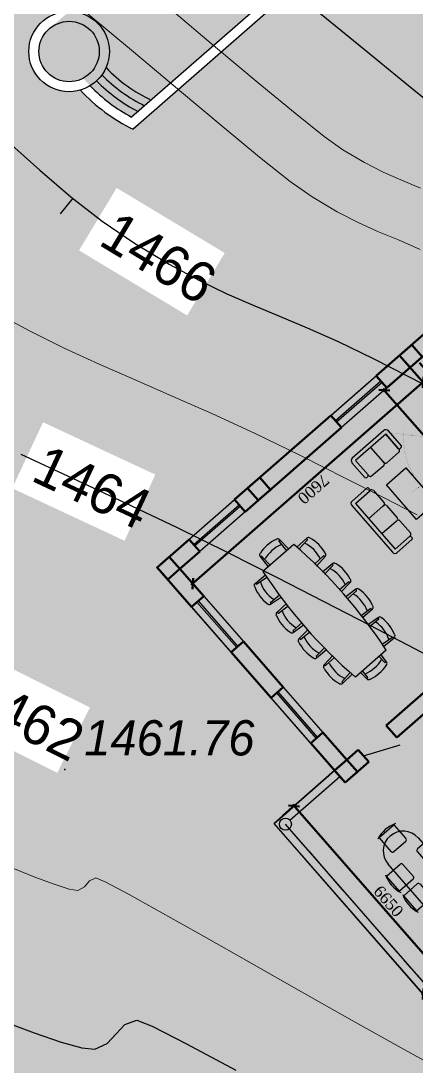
# Model space of a CAD drawing. Header units: millimetres. Extents: x 474337 to 1180020, y 4124662 to 4776603.
# Drawn here: x 832410 to 842226, y 4364278 to 4390236 of the extents above; entities that cross this region are included whole.
import ezdxf

# ---------------------------------------------------------------- set-up
doc = ezdxf.new("R2010")
doc.units = ezdxf.units.MM
doc.header["$PDMODE"] = 32
doc.header["$PDSIZE"] = 0.33
doc.linetypes.add('ACAD_ISO07W100', pattern=[3, 0, -3])
doc.linetypes.add('CENTERX2', pattern=[101.6, 63.5, -12.7, 12.7, -12.7])
doc.layers.add('(004) Точки рельефа', color=7, linetype='Continuous')
doc.layers.add('(031) Горизонтали', color=42, linetype='Continuous')
doc.layers.add('(032) Горизонтали утолщенные', color=32, linetype='Continuous', lineweight=30)
doc.layers.add('(042) Бергштрих11', color=32, linetype='Continuous', lineweight=30)
doc.styles.add('D-431', font='')
doc.styles.add('J~stule', font='dutch.ttf')
doc.styles.add('P-131', font='')
doc.styles.get('D-431').set_extended_font_data('D431', italic=True)
doc.styles.get('P-131').set_extended_font_data('P131')
doc.linetypes.add('FENCELINE1', pattern='A,0.25,-0.1,[133,ltypeshp.shx,S=0.1,R=0,X=-0.1,Y=0],-0.1,1', length=1.45)
doc.dimstyles.new('J~style', dxfattribs={"dimscale": 100, "dimtxt": 2.5, "dimasz": 2, "dimexe": 0.55, "dimexo": 0.725, "dimtad": 1, "dimdec": 0, "dimdsep": 46, "dimtxsty": 'J~stule', "dimblk": 'OBLIQUE', "dimcen": 2, "dimdle": 0.5, "dimadec": 0, "dimazin": 0, "dimtfac": 1, "dimtdec": 0, "dimtmove": 0, "dimatfit": 3, "dimfxl": 1, "dimarcsym": 0})

# ---------------------------------------------------------------- blocks, each defined once
blk = doc.blocks.new('_Oblique')
at = {"color": 0, "linetype": 'ByBlock', "lineweight": -2}
blk.add_line((-0.5, -0.5), (0.5, 0.5), dxfattribs=at)
blk = doc.blocks.new('*D34')
at = {"color": 0, "lineweight": -2, "transparency": 16777216}
for p, q in [((5476179, 854958), (5476437, 855129)), ((5477538, 853366), (5476367, 855140)), ((5477297, 853264), (5477555, 853435))]:
    blk.add_line(p, q, dxfattribs=at)
at = {"layer": 'Defpoints', "color": 0, "lineweight": 50, "transparency": 16777216}
for p in [(5476393, 855100), (5476120, 854920), (5477239, 853226)]:
    blk.add_point(p, dxfattribs=at)
at = {"color": 0, "lineweight": -2, "transparency": 16777216, "xscale": 192, "yscale": 192, "zscale": 192}
for p, rotation in [((5476393, 855100), 123.4325756607611), ((5477511, 853406), 303.4325756607611)]:
    blk.add_blockref('_Oblique', p, dxfattribs=dict(at, rotation=rotation))
at = {"color": 0, "transparency": 16777216, "insert": (5477125, 854367), "char_height": 288, "attachment_point": 5, "rotation": 303.4326, "style": 'J~stule'}
blk.add_mtext('2030', dxfattribs=at)
blk = doc.blocks.new('*D48')
at = {"color": 0, "lineweight": -2, "transparency": 16777216}
for p, q in [((5659210, 899041), (5659672, 898341)), ((5659683, 898411), (5654346, 894887)), ((5654222, 895162), (5654415, 894870))]:
    blk.add_line(p, q, dxfattribs=at)
at = {"layer": 'Defpoints', "color": 0, "lineweight": 30, "transparency": 16777216}
for p in [(5659172, 899100), (5654184, 895220), (5654386, 894914)]:
    blk.add_point(p, dxfattribs=at)
at = {"color": 0, "lineweight": -2, "transparency": 16777216, "xscale": 192, "yscale": 192, "zscale": 192}
for p, rotation in [((5659643, 898385), 33.43257567899383), ((5654386, 894914), 213.4325756789939)]:
    blk.add_blockref('_Oblique', p, dxfattribs=dict(at, rotation=rotation))
at = {"color": 0, "transparency": 16777216, "insert": (5656971, 896869), "char_height": 288, "attachment_point": 5, "rotation": 33.4326, "style": 'J~stule'}
blk.add_mtext('6300', dxfattribs=at)
blk = doc.blocks.new('FJGHJ')
at = {"linetype": 'ByBlock'}
for p, q in [((-326323, -483056), (-326299, -483061)), ((-325939, -483028), (-325962, -483035)), ((-325422, -483012), (-325399, -483018)), ((-325357, -483068), (-325334, -483385)), ((-325143, -483068), (-325166, -483385)), ((-325078, -483012), (-325101, -483018)), ((-324560, -483028), (-324538, -483035)), ((-324177, -483056), (-324201, -483061)), ((-326898, -483154), (-326889, -483489)), ((-326860, -483168), (-326897, -483171)), ((-326839, -483092), (-326861, -483100)), ((-326859, -483169), (-326823, -483482)), ((-326292, -483130), (-326285, -483434)), ((-326291, -483128), (-326254, -483126)), ((-326256, -483109), (-326219, -483429)), ((-326000, -483088), (-326005, -483415)), ((-325964, -483103), (-326001, -483104)), ((-325962, -483104), (-325939, -483411)), ((-325395, -483087), (-325399, -483387)), ((-325393, -483086), (-325356, -483085)), ((-325107, -483086), (-325144, -483085)), ((-325105, -483087), (-325101, -483387)), ((-324538, -483104), (-324561, -483411)), ((-324536, -483103), (-324499, -483104)), ((-324499, -483088), (-324495, -483415)), ((-324244, -483109), (-324281, -483429)), ((-324209, -483128), (-324246, -483126)), ((-324208, -483130), (-324215, -483434)), ((-323641, -483169), (-323677, -483482)), ((-323661, -483092), (-323639, -483100)), ((-323640, -483168), (-323603, -483171)), ((-323602, -483154), (-323611, -483489)), ((-326994, -483500), (-326994, -484519)), ((-323506, -483500), (-323506, -484519)), ((-327378, -483751), (-327371, -483728)), ((-327320, -483688), (-326994, -483673)), ((-327303, -483724), (-327303, -483687)), ((-327302, -483726), (-326994, -483739)), ((-323280, -483688), (-323506, -483673)), ((-323298, -483726), (-323506, -483739)), ((-323297, -483724), (-323297, -483687)), ((-323222, -483751), (-323229, -483728)), ((-327378, -484268), (-327371, -484291)), ((-327320, -484331), (-326994, -484346)), ((-327303, -484295), (-327303, -484328)), ((-327302, -484293), (-326994, -484280)), ((-323298, -484293), (-323506, -484280)), ((-323280, -484331), (-323506, -484346)), ((-323297, -484295), (-323297, -484328)), ((-323222, -484268), (-323229, -484291)), ((-326898, -484865), (-326889, -484530)), ((-326859, -484850), (-326823, -484537)), ((-326292, -484889), (-326285, -484585)), ((-326256, -484910), (-326219, -484590)), ((-326000, -484931), (-326005, -484604)), ((-325962, -484914), (-325939, -484608)), ((-325395, -484932), (-325399, -484632)), ((-325357, -484951), (-325334, -484634)), ((-325143, -484951), (-325166, -484634)), ((-325105, -484932), (-325101, -484632)), ((-324538, -484914), (-324561, -484608)), ((-324499, -484931), (-324495, -484604)), ((-324244, -484910), (-324281, -484590)), ((-324208, -484889), (-324215, -484585)), ((-323641, -484850), (-323677, -484537)), ((-323602, -484865), (-323611, -484530)), ((-326860, -484851), (-326897, -484848)), ((-326291, -484891), (-326254, -484893)), ((-324209, -484891), (-324246, -484893)), ((-323640, -484851), (-323601, -484848)), ((-326839, -484927), (-326861, -484919)), ((-326323, -484963), (-326299, -484958)), ((-325964, -484916), (-326002, -484915)), ((-325939, -484991), (-325962, -484984)), ((-325422, -485007), (-325399, -485001)), ((-325393, -484933), (-325356, -484934)), ((-325107, -484933), (-325144, -484934)), ((-325078, -485007), (-325101, -485001)), ((-324560, -484991), (-324538, -484984)), ((-324536, -484916), (-324499, -484915)), ((-324177, -484963), (-324201, -484958)), ((-323661, -484927), (-323639, -484919))]:
    blk.add_line(p, q, dxfattribs=at)
for centre, radius, start, end in [((-326516, -484003), 967, 78.4646, 109.5151), ((-326311, -483115), 55.9, 6.5302, 77.5699), ((-325945, -483088), 55.9, 108.1498, 179.1895), ((-325653, -483951), 967, 76.2046, 107.2551), ((-325413, -483072), 55.9, 4.2702, 75.3099), ((-325087, -483072), 55.9, 104.6901, 175.7298), ((-324847, -483951), 967, 72.7449, 103.7954), ((-324555, -483088), 55.9, 0.8105, 71.8502), ((-324189, -483115), 55.9, 102.4301, 173.4698), ((-323984, -484003), 967, 70.4849, 101.5354), ((-326842, -483152), 55.9, 110.4098, 181.4495), ((-326860, -483169), 1.4, 6.5302, 93.9898), ((-326513, -484053), 841, 75.5711, 112.4086), ((-326291, -483130), 1.4, 93.9898, 181.4495), ((-325963, -483105), 1.4, 4.2702, 91.7299), ((-325651, -484001), 841, 73.3111, 110.1486), ((-325393, -483087), 1.4, 91.7299, 179.1895), ((-325107, -483087), 1.4, 0.8105, 88.2701), ((-324849, -484001), 841, 69.8514, 106.6889), ((-324536, -483105), 1.4, 88.2701, 175.7298), ((-324209, -483130), 1.4, 358.5505, 86.0102), ((-323987, -484053), 841, 67.5914, 104.4289), ((-323640, -483169), 1.4, 86.0102, 173.4698), ((-323658, -483152), 55.9, 358.5505, 69.5902), ((-325250, -495910), 12532, 82.0013, 97.9987), ((-325250, -495910), 12532, 82.0013, 97.9987), ((-326446, -484009), 967, 164.4748, 195.5252), ((-327317, -483744), 55.9, 92.5404, 163.5801), ((-327302, -483724), 1.4, 180, 267.4596), ((-326396, -484009), 841, 161.5812, 198.4188), ((-324204, -484009), 841, 341.5812, 18.4188), ((-323298, -483724), 1.4, 272.5404, 0), ((-323283, -483744), 55.9, 16.4199, 87.4596), ((-324154, -484009), 967, 344.4748, 15.5252), ((-327317, -484275), 55.9, 196.4199, 267.4596), ((-327302, -484295), 1.4, 92.5404, 180), ((-323298, -484295), 1.4, 0, 87.4596), ((-323283, -484275), 55.9, 272.5404, 343.5801), ((-325250, -472109), 12532, 262.0013, 277.9987), ((-326842, -484866), 55.9, 178.5505, 249.5902), ((-326860, -484849), 1.4, 266.0102, 353.4698), ((-326513, -483966), 841, 247.5914, 284.4289), ((-326291, -484889), 1.4, 178.5505, 266.0102), ((-325651, -484018), 841, 249.8514, 286.6889), ((-324849, -484018), 841, 253.3111, 290.1486), ((-324209, -484889), 1.4, 273.9898, 1.4495), ((-323987, -483966), 841, 255.5711, 292.4086), ((-323640, -484849), 1.4, 186.5302, 273.9898), ((-323658, -484866), 55.9, 290.4098, 1.4495), ((-326516, -484016), 967, 250.4849, 281.5354), ((-326311, -484903), 55.9, 282.4301, 353.4698), ((-325945, -484931), 55.9, 180.8105, 251.8502), ((-325963, -484914), 1.4, 268.2701, 355.7298), ((-325662, -484068), 967, 252.7449, 283.7954), ((-325413, -484947), 55.9, 284.6901, 355.7298), ((-325393, -484932), 1.4, 180.8105, 268.2701), ((-325087, -484947), 55.9, 184.2702, 255.3099), ((-325107, -484932), 1.4, 271.7299, 359.1895), ((-324847, -484068), 967, 256.2046, 287.2551), ((-324536, -484914), 1.4, 184.2702, 271.7299), ((-324555, -484931), 55.9, 288.1498, 359.1895), ((-324189, -484903), 55.9, 186.5302, 257.5699), ((-323984, -484016), 967, 258.4646, 289.5151)]:
    blk.add_arc(centre, radius, start, end, dxfattribs=at)
blk = doc.blocks.new('Divan_TOP_8')
for p, q in [((770, 0), (-770, 0)), ((-850, -80), (-850, -570)), ((750, -100), (-750, -100)), ((-750, -570), (-750, -100)), ((-250, -570), (-250, -100)), ((250, -570), (250, -100)), ((750, -100), (750, -570)), ((850, -570), (850, -80)), ((-780, -600), (-820, -600)), ((-750, -600), (-750, -570)), ((-700, -650), (-300, -650)), ((-250, -570), (-250, -600)), ((-250, -600), (-250, -570)), ((-250, -570), (-250, -600)), ((200, -650), (-200, -650)), ((250, -570), (250, -600)), ((250, -600), (250, -570)), ((250, -570), (250, -600)), ((250, -570), (250, -600)), ((250, -600), (250, -570)), ((250, -570), (250, -600)), ((700, -650), (300, -650)), ((750, -570), (750, -600)), ((780, -600), (820, -600))]:
    blk.add_line(p, q)
for centre, radius, start, end in [((-770, -80), 80, 90, 180), ((770, -80), 80, 0, 90), ((-820, -570), 30, 180, 270), ((-780, -570), 30, 270, 0), ((-700, -600), 50, 180, 270), ((-300, -600), 50, 270, 0), ((-200, -600), 50, 180, 270), ((200, -600), 50, 270, 0), ((300, -600), 50, 180, 270), ((700, -600), 50, 270, 0), ((780, -570), 30, 180, 270), ((820, -570), 30, 270, 0)]:
    blk.add_arc(centre, radius, start, end)
blk = doc.blocks.new('fjfj')
at = {"color": 0, "linetype": 'ACAD_ISO07W100', "lineweight": 13, "ltscale": 10}
for p, q in [((-79, -2), (-1486, 1534)), ((-179, -2), (-1985, -12)), ((-79, -2), (-1486, -1537))]:
    blk.add_line(p, q, dxfattribs=at)
at = {"color": 0, "linetype": 'ByBlock', "lineweight": 13}
for points in [[(-219, 1086), (-48, 796), (-221, 716), (-372, 1006)], [(0, 1101), (0, -1101), (-331, -1101), (-331, 1101)], [(-79, 500), (-79, -503), (-247, -503), (-247, 500)], [(-210, 500), (-210, -503), (-247, -503), (-247, 500)], [(-219, -1086), (-48, -796), (-221, -716), (-372, -1006)]]:
    blk.add_lwpolyline(points, close=True, dxfattribs=at)
at = {"color": 0, "linetype": 'ACAD_ISO07W100', "lineweight": 13, "ltscale": 10}
blk.add_arc((52, -2), 1776, 132.0748, 227.9252, dxfattribs=at)
blk = doc.blocks.new('101')
for p, q in [((520, 0), (-520, 0)), ((-600, -80), (-600, -570)), ((500, -100), (-500, -100)), ((-500, -570), (-500, -100)), ((0, -570), (0, -100)), ((500, -100), (500, -570)), ((500, -570), (500, -100)), ((600, -570), (600, -80)), ((-530, -600), (-570, -600)), ((-500, -600), (-500, -570)), ((-450, -650), (-50, -650)), ((0, -570), (0, -600)), ((0, -600), (0, -570)), ((0, -570), (0, -600)), ((450, -650), (50, -650)), ((500, -570), (500, -600)), ((500, -570), (500, -600)), ((500, -600), (500, -570)), ((500, -570), (500, -600)), ((500, -570), (500, -600)), ((500, -600), (500, -570)), ((500, -570), (500, -600)), ((530, -600), (570, -600))]:
    blk.add_line(p, q)
for centre, radius, start, end in [((-520, -80), 80, 90, 180), ((520, -80), 80, 0, 90), ((-570, -570), 30, 180, 270), ((-530, -570), 30, 270, 0), ((-450, -600), 50, 180, 270), ((-50, -600), 50, 270, 0), ((50, -600), 50, 180, 270), ((450, -600), 50, 270, 0), ((530, -570), 30, 180, 270), ((570, -570), 30, 270, 0)]:
    blk.add_arc(centre, radius, start, end)
blk = doc.blocks.new('*D43')
at = {"color": 0, "lineweight": -2, "transparency": 16777216}
for p, q in [((5669908, 894994), (5664278, 891277)), ((5670073, 894657), (5669839, 895011)), ((5664524, 890993), (5664289, 891348))]:
    blk.add_line(p, q, dxfattribs=at)
at = {"layer": 'Defpoints', "color": 0, "lineweight": 30, "transparency": 16777216}
for p in [(5670112, 894599), (5664318, 891304), (5664562, 890935)]:
    blk.add_point(p, dxfattribs=at)
at = {"color": 0, "lineweight": -2, "transparency": 16777216, "xscale": 192, "yscale": 192, "zscale": 192}
for p, rotation in [((5669868, 894967), 33.43257567899383), ((5664318, 891304), 213.4325756789939)]:
    blk.add_blockref('_Oblique', p, dxfattribs=dict(at, rotation=rotation))
at = {"color": 0, "transparency": 16777216, "insert": (5666978, 893311), "char_height": 288, "attachment_point": 5, "rotation": 33.4326, "style": 'J~stule'}
blk.add_mtext('6650', dxfattribs=at)
blk = doc.blocks.new('*D36')
at = {"color": 0, "lineweight": -2, "transparency": 16777216}
for p, q in [((5490222, 855986), (5489820, 855720)), ((5489838, 855789), (5492866, 851203)), ((5493197, 851479), (5492795, 851214))]:
    blk.add_line(p, q, dxfattribs=at)
at = {"layer": 'Defpoints', "color": 0, "lineweight": 50, "transparency": 16777216}
for p in [(5490280, 856024), (5493255, 851518), (5492839, 851243)]:
    blk.add_point(p, dxfattribs=at)
at = {"color": 0, "lineweight": -2, "transparency": 16777216, "xscale": 192, "yscale": 192, "zscale": 192}
for p, rotation in [((5489864, 855749), 123.4325756607611), ((5492839, 851243), 303.4325756607611)]:
    blk.add_blockref('_Oblique', p, dxfattribs=dict(at, rotation=rotation))
at = {"color": 0, "transparency": 16777216, "insert": (5491527, 853612), "char_height": 288, "attachment_point": 5, "rotation": 303.4326, "style": 'J~stule'}
blk.add_mtext('5400', dxfattribs=at)
blk = doc.blocks.new('*D38')
at = {"color": 0, "lineweight": -2, "transparency": 16777216}
for p, q in [((5477895, 853359), (5477739, 853256)), ((5477756, 853326), (5481997, 846903)), ((5482079, 847015), (5481926, 846914))]:
    blk.add_line(p, q, dxfattribs=at)
at = {"layer": 'Defpoints', "color": 0, "lineweight": 50, "transparency": 16777216}
for p in [(5477953, 853398), (5482137, 847053), (5481970, 846943)]:
    blk.add_point(p, dxfattribs=at)
at = {"color": 0, "lineweight": -2, "transparency": 16777216, "xscale": 192, "yscale": 192, "zscale": 192}
for p, rotation in [((5477783, 853285), 123.4325756607611), ((5481970, 846943), 303.4325756607611)]:
    blk.add_blockref('_Oblique', p, dxfattribs=dict(at, rotation=rotation))
at = {"color": 0, "transparency": 16777216, "insert": (5480049, 850228), "char_height": 288, "attachment_point": 5, "rotation": 303.4326, "style": 'J~stule'}
blk.add_mtext('7600', dxfattribs=at)
blk = doc.blocks.new('Stol_6stula_1')
for p, q in [((-634, 312), (-634, 808)), ((-634, 808), (-83, 808)), ((-83, 808), (-83, 312)), ((90, 312), (90, 808)), ((90, 808), (642, 808)), ((642, 808), (642, 312)), ((-834, 558), (857, 558)), ((-1547, 271), (-1051, 271)), ((-1547, -280), (-1547, 271)), ((-995, 216), (-995, -225)), ((-138, 257), (-579, 257)), ((586, 257), (145, 257)), ((1018, 216), (1018, -225)), ((1569, 271), (1073, 271)), ((1569, -280), (1569, 271)), ((-1051, -280), (-1547, -280)), ((-138, -275), (-579, -275)), ((586, -275), (145, -275)), ((1073, -280), (1569, -280)), ((857, -544), (-834, -544)), ((-634, -330), (-634, -826)), ((-83, -826), (-83, -330)), ((90, -330), (90, -826)), ((642, -826), (642, -330)), ((-634, -826), (-83, -826)), ((90, -826), (642, -826))]:
    blk.add_line(p, q)
at = {"ltscale": 4000}
for centre, radius, start, end in [((-362, -43), 911, 69.0974, 110.9026), ((362, -43), 911, 69.0974, 110.9026), ((-696, -8), 911, 159.0974, 200.9026), ((-834, 7), 551, 90, 270), ((857, 7), 551, 270, 90), ((719, -8), 911, 339.0974, 20.9026), ((-362, 25), 911, 249.0974, 290.9026), ((362, 25), 911, 249.0974, 290.9026)]:
    blk.add_arc(centre, radius, start, end, dxfattribs=at)
for centre, start, end in [((-579, 312), 180, 270), ((-138, 312), 270, 0), ((145, 312), 180, 270), ((586, 312), 270, 0), ((-1051, 216), 360, 90), ((1073, 216), 90, 180), ((-1051, -225), 270, 360), ((-579, -330), 90, 180), ((-138, -330), 0, 90), ((145, -330), 90, 180), ((586, -330), 0, 90), ((1073, -225), 180, 270)]:
    blk.add_arc(centre, 55.1, start, end)
blk = doc.blocks.new('io87po8otjtrio')
h = blk.add_hatch(color=256)
h.dxf.hatch_style = 1
h.paths.add_polyline_path([(5653580.2, 895408.2), (5653914, 895628.5), (5653693.6, 895962.4), (5653359.8, 895742)])
h = blk.add_hatch(color=256)
h.dxf.hatch_style = 1
h.paths.add_polyline_path([(5663913, 892643.7), (5663692.7, 892977.5), (5663358.8, 892757.1), (5663579.2, 892423.3)])
h = blk.add_hatch(color=256)
h.dxf.hatch_style = 1
h.paths.add_polyline_path([(5656342.3, 891224.3), (5656676.1, 891444.7), (5656455.8, 891778.5), (5656122, 891558.2)])
h = blk.add_hatch(color=256)
h.dxf.hatch_style = 1
h.paths.add_polyline_path([(5657987.8, 888731.9), (5658321.7, 888952.3), (5658101.3, 889286.1), (5657767.5, 889065.7)])
at = {"color": 7}
for p, q in [((5665325.7, 909924.8), (5669144.7, 904140.1)), ((5665254.8, 909578.4), (5668842.2, 904144.5)), ((5670230.8, 894418.1), (5664681.1, 890754.2)), ((5663579.2, 892423.3), (5664681.1, 890754.2))]:
    blk.add_line(p, q, dxfattribs=at)
at = {"color": 7, "lineweight": 50}
for p, q in [((5658951.2, 899433.4), (5662642.6, 893842)), ((5653580.2, 895408.2), (5657960.2, 898299.8)), ((5653473.3, 896296.2), (5654338.2, 894986)), ((5653139.4, 896075.8), (5654004.4, 894765.7)), ((5662976.4, 894062.4), (5662260.2, 895147.3)), ((5654004.4, 894765.7), (5654338.2, 894986)), ((5662976.4, 894062.4), (5662642.6, 893842)), ((5654830.8, 893513.9), (5655164.6, 893734.2)), ((5654830.8, 893513.9), (5656579.6, 890865)), ((5655164.6, 893734.2), (5656913.4, 891085.4)), ((5663483.3, 893294.6), (5663149.5, 893074.2)), ((5663483.3, 893294.6), (5663913, 892643.7)), ((5663149.5, 893074.2), (5663358.8, 892757.1)), ((5662607.8, 892261.3), (5663358.8, 892757.1)), ((5662828.2, 891927.4), (5663913, 892643.7)), ((5662828.2, 891927.4), (5662607.8, 892261.3)), ((5660104.2, 890608.4), (5661356, 891434.8)), ((5661576.4, 891101), (5661356, 891434.8)), ((5656579.6, 890865), (5656913.4, 891085.4)), ((5660324.5, 890274.6), (5661576.4, 891101)), ((5660324.5, 890274.6), (5660104.2, 890608.4)), ((5657406, 889613.2), (5657739.8, 889833.6)), ((5657406, 889613.2), (5657987.8, 888731.9)), ((5657739.8, 889833.6), (5658101.3, 889286.1)), ((5658101.3, 889286.1), (5658852.4, 889781.9)), ((5659072.7, 889448.1), (5658852.4, 889781.9)), ((5657987.8, 888731.9), (5659072.7, 889448.1))]:
    blk.add_line(p, q, dxfattribs=at)
for p, q in [((5654153.5, 894864.1), (5654979.9, 893612.3)), ((5654186.8, 894886.1), (5655013.3, 893634.3)), ((5654338.2, 894986), (5655164.6, 893734.2)), ((5654830.8, 893513.9), (5654004.4, 894765.7)), ((5663316.4, 893184.4), (5663168.7, 894120.8)), ((5661356, 891434.8), (5662607.8, 892261.3)), ((5661455.9, 891283.5), (5662707.7, 892109.9)), ((5661477.9, 891250.1), (5662729.7, 892076.5)), ((5662828.2, 891927.4), (5661576.4, 891101)), ((5656728.6, 890963.5), (5657555.1, 889711.7)), ((5656762, 890985.5), (5657588.4, 889733.7)), ((5656913.4, 891085.4), (5657739.8, 889833.6)), ((5657406, 889613.2), (5656579.6, 890865)), ((5658852.4, 889781.9), (5660104.2, 890608.4)), ((5658952.3, 889630.6), (5660204.1, 890457)), ((5658974.3, 889597.2), (5660226.1, 890423.6)), ((5660324.5, 890274.6), (5659072.7, 889448.1))]:
    blk.add_line(p, q)
at = {"color": 252, "linetype": 'CENTERX2', "ltscale": 20}
blk.add_line((5669953.7, 894474.8), (5664737.9, 891031.3), dxfattribs=at)
at = {"color": 7, "linetype": 'FENCELINE1', "ltscale": 18}
for p, q in [((5669828.5, 894392.2), (5664863, 891114)), ((5664655.2, 891156.5), (5663746.1, 892533.5))]:
    blk.add_line(p, q, dxfattribs=at)
at = {"color": 7, "lineweight": 50}
for points in [[(5653914, 895628.5), (5653580.2, 895408.2), (5653359.8, 895742), (5653693.6, 895962.4)], [(5663913, 892643.7), (5663579.2, 892423.3), (5663358.8, 892757.1), (5663692.7, 892977.5)], [(5656676.1, 891444.7), (5656342.3, 891224.3), (5656122, 891558.2), (5656455.8, 891778.5)], [(5658321.7, 888952.3), (5657987.8, 888731.9), (5657767.5, 889065.7), (5658101.3, 889286.1)]]:
    blk.add_lwpolyline(points, close=True, dxfattribs=at)
blk.add_lwpolyline([(5657673.1, 895279.9), (5656725.3, 894654.2), (5656373.6, 895187), (5657321.4, 895812.7)], close=True)
at = {"color": 7}
for centre, radius in [((5667017.2, 902825), 1000), ((5667017.2, 902825), 750), ((5664737.9, 891031.3), 150)]:
    blk.add_circle(centre, radius, dxfattribs=at)
for radius, start, end in [(3707.9, 305.77559, 327.27115), (3907.9, 306.67624, 325.99188), (4107.9, 306.89401, 324.82829), (4307.9, 306.55372, 323.7897), (4557.9, 305.39114, 325.99188)]:
    blk.add_arc((5665366.4, 906689.4), radius, start, end, dxfattribs=at)
at = {"xscale": -1, "rotation": 303.4325756678505}
blk.add_blockref('fjfj', (5655906.7, 896944.1), dxfattribs=at)
at = {"xscale": 0.8999999999650754, "yscale": 0.8999999999650754, "zscale": 0.8999999999650754, "rotation": 213.4325756678505}
blk.add_blockref('Stol_6stula_1', (5666432.4, 894271.4), dxfattribs=at)
for name, p, rotation in [('101', (5655665.4, 894334.7), 123.4325756678505), ('Divan_TOP_8', (5657761.1, 894153.8), 213.4325756678505), ('FJGHJ', (5664380.6, 1475830.5), 33.43257566785051)]:
    blk.add_blockref(name, p, dxfattribs=dict(rotation=rotation))
dim = blk.add_linear_dim(base=(5654385.8, 894913.9), p1=(5659171.6, 899099.6), p2=(5654183.6, 895220.1), angle=213.43258, dimstyle='J~style', override={"dimscale": 96, "dimtxt": 3})
dim.commit()
dim.dimension.update_dxf_attribs({"geometry": '*D48', "text_midpoint": (5657085.1, 896695.9), "dimtype": 160})
at = {"color": 7}
for base, p1, p2, picture, middle in [((5669376.6, 893854.1), (5666817.5, 898635.3), (5669792.7, 894128.8), '*D36', (5668064.3, 896223.1)), ((5658507.5, 889554.3), (5654490.3, 896009), (5658674.4, 889664.4), '*D38', (5656586.6, 892839.5))]:
    dim = blk.add_linear_dim(base=base, p1=p1, p2=p2, angle=303.43258, dimstyle='J~style', override={"dimscale": 96, "dimtxt": 3}, dxfattribs=at)
    dim.commit()
    dim.dimension.update_dxf_attribs({"geometry": picture, "text_midpoint": middle, "insert": (176537.4, 42611.3)})
dim = blk.add_linear_dim(base=(5652930.4, 897711.2), p1=(5653776.3, 895837.2), p2=(5652657.8, 897531.3), angle=303.43258, dimstyle='J~style', override={"dimscale": 96, "dimtxt": 3})
dim.commit()
dim.dimension.update_dxf_attribs({"geometry": '*D34', "text_midpoint": (5653662.2, 896978.1), "insert": (176537.4, 42611.3)})
dim = blk.add_linear_dim(base=(5664318.5, 891303.6), p1=(5670111.6, 894598.6), p2=(5664561.9, 890934.8), angle=213.43258, dimstyle='J~style', override={"dimscale": 96, "dimtxt": 3}, dxfattribs=at)
dim.commit()
dim.dimension.update_dxf_attribs({"geometry": '*D43', "text_midpoint": (5666977.6, 893310.7)})

msp = doc.modelspace()

# ---------------------------------------------------------------- hatches: boundary and pattern name
at = {"lineweight": 30}
h = msp.add_hatch(color=74, dxfattribs=at)
h.dxf.hatch_style = 1
h.paths.add_polyline_path([(848140, 4387459), (849731, 4387917), (852163, 4385136), (851497, 4383620), (855637, 4387239), (840904, 4404091), (835634, 4399484), (836948, 4397980), (836282, 4396464), (828753, 4389882), (830103, 4388339), (828597, 4387022), (828268, 4387399), (825708, 4385161), (821331, 4390167), (822837, 4391484), (818427, 4396528), (830774, 4407322), (832365, 4407780), (834797, 4404999), (834130, 4403483), (838271, 4407103), (831497, 4414850, 0.259332), (828712, 4415713), (814009, 4411563, -0.170668), (808685, 4398894), (812315, 4386035), (821754, 4352599), (879217, 4352809, 0.616153), (881499, 4357658), (858270, 4384228), (853000, 4379621), (854314, 4378117), (853648, 4376601), (846120, 4370019), (847469, 4368476), (845963, 4367159), (845634, 4367536), (843074, 4365298), (838697, 4370304), (840203, 4371621), (835793, 4376665)])
h.paths.add_polyline_path([(828901, 4381510), (826629, 4384106), (829942, 4387003), (832213, 4384406)], flags=16)
h.paths.add_polyline_path([(835196, 4387545, -0.090131), (833887, 4388516, -0.834301), (833006, 4390275), (838111, 4394742), (840414, 4392107)], flags=16)
h.paths.add_polyline_path([(847308, 4367140), (849579, 4364543), (846267, 4361646), (843995, 4364243)], flags=16)
h.paths.add_polyline_path([(850372, 4370412), (855477, 4374879), (857780, 4372244), (852562, 4367682, -0.090131), (851253, 4368653, -0.834301)], flags=16)
h = msp.add_hatch(color=4, dxfattribs=at)
h.dxf.hatch_style = 1
h.paths.add_polyline_path([(840061, 4392131), (838087, 4394389), (833163, 4390081, 0.928686), (833956, 4388813, 0.090329), (835159, 4387845)])
h = msp.add_hatch(color=21, dxfattribs=at)
h.dxf.hatch_style = 1
h.paths.add_polyline_path([(835793, 4376665), (840203, 4371621), (838697, 4370304), (843074, 4365298), (845634, 4367536), (845963, 4367159), (847469, 4368476), (846120, 4370019), (853648, 4376601), (854314, 4378117), (850367, 4382632), (851497, 4383620), (852163, 4385136), (849731, 4387917), (848140, 4387459)])

# ---------------------------------------------------------------- linework, layer by layer
at = {"layer": '(004) Точки рельефа', "linetype": 'ByBlock', "lineweight": -2}
msp.add_point((833501, 4371645, 1460252), dxfattribs=at)
at = {"layer": '(031) Горизонтали', "color": 42, "linetype": 'Continuous', "lineweight": 0, "elevation": 1459490}
msp.add_lwpolyline([(832209, 4369197), (832755, 4368974), (833234, 4368793), (833605, 4368675), (833823, 4368642), (833989, 4368733), (834112, 4368875), (834272, 4368954), (834523, 4368846), (835095, 4368542), (835928, 4368079), (836960, 4367496), (838130, 4366831), (839378, 4366123), (840641, 4365410), (841858, 4364730), (842968, 4364121)], dxfattribs=at)
at = {"layer": '(032) Горизонтали утолщенные', "color": 32, "linetype": 'Continuous', "lineweight": 30}
for points, elevation in [([(839420, 4390772), (840805, 4389643), (842041, 4388635), (843047, 4387815)], 1466490), ([(831945, 4365400), (832739, 4365100), (833411, 4364871), (833926, 4364731), (834247, 4364699), (834551, 4364835), (834773, 4365075), (834992, 4365307), (835286, 4365421), (835670, 4365268), (836523, 4364834), (837748, 4364175)], 1458490)]:
    msp.add_lwpolyline(points, dxfattribs=dict(at, elevation=elevation))
at = {"layer": '(042) Бергштрих11', "color": 32, "linetype": 'Continuous', "lineweight": 30}
msp.add_line((833696, 4385837, 1464490), (833388, 4385443, 1464490), dxfattribs=at)

# ---------------------------------------------------------------- texts
at = {"layer": '(004) Точки рельефа', "linetype": 'ByBlock', "insert": (833982, 4372424, 1460252), "char_height": 875, "attachment_point": 4, "rotation": 0, "style": 'D-431'}
msp.add_mtext('1461.76', dxfattribs=at)

# ---------------------------------------------------------------- next in the draw order: wipeouts: each hides what was drawn before it
for points, z in [([(833854, 4384536), (836539, 4382921), (837473, 4384472), (834788, 4386088)], 1464490), ([(832194, 4378628), (834983, 4377326), (835749, 4378967), (832960, 4380269)], 1462490), ([(830537, 4372949), (833315, 4371563), (834123, 4373184), (831345, 4374569)], 1460490)]:
    msp.add_wipeout(points).translate(0, 0, z).dxf.layer = '(032) Горизонтали утолщенные'

# ---------------------------------------------------------------- next in the draw order: linework, layer by layer
at = {"layer": '(031) Горизонтали', "color": 42, "linetype": 'Continuous', "lineweight": 0}
for points, elevation in [([(834034, 4390446), (835205, 4389468), (836345, 4388510), (837405, 4387621), (838340, 4386851), (839100, 4386249), (839641, 4385864), (840269, 4385492), (840804, 4385218), (841295, 4385000), (841787, 4384795), (842330, 4384561)], 1465490), ([(836105, 4390541), (837245, 4389582), (838300, 4388698), (839219, 4387941), (839942, 4387369), (840405, 4387038), (840945, 4386719), (841408, 4386482), (841848, 4386286), (842333, 4386084)], 1465990), ([(831740, 4383013), (832622, 4382535), (833488, 4382108), (834356, 4381710), (835245, 4381321), (836171, 4380920), (837154, 4380487), (838209, 4380000), (839355, 4379441), (840461, 4378882), (841414, 4378398), (842256, 4377966)], 1463490)]:
    msp.add_lwpolyline(points, dxfattribs=dict(at, elevation=elevation))
at = {"layer": '(032) Горизонтали утолщенные', "color": 32, "linetype": 'Continuous', "lineweight": 30}
for points, elevation in [([(832099, 4387225), (832881, 4386528), (833653, 4385870), (834431, 4385261), (835233, 4384712), (836091, 4384196), (836844, 4383789), (837528, 4383459), (838179, 4383173), (838832, 4382901), (839523, 4382611), (840288, 4382271), (841163, 4381848), (842023, 4381414), (842750, 4381044)], 1464490), ([(832406, 4379473), (833694, 4378879), (834997, 4378271), (836290, 4377654), (837547, 4377034), (838761, 4376419), (839938, 4375817), (841080, 4375227), (842186, 4374651), (843256, 4374089)], 1462490)]:
    msp.add_lwpolyline(points, dxfattribs=dict(at, elevation=elevation))
at = {"lineweight": 30, "elevation": 1503990}
msp.add_lwpolyline([(848140, 4387459), (849731, 4387917), (852163, 4385136), (851497, 4383620), (850367, 4382632), (854314, 4378117), (853648, 4376601), (846120, 4370019), (847469, 4368476), (845963, 4367159), (845634, 4367536), (843074, 4365298), (838697, 4370304), (840203, 4371621), (835793, 4376665)], close=True, dxfattribs=at)

# ---------------------------------------------------------------- next in the draw order: block references
at = {"lineweight": 50, "rotation": 277.7303370136379}
for p in [(-823289, 9883552, 1503990), (-805923, 9863689, 1503990)]:
    msp.add_blockref('io87po8otjtrio', p, dxfattribs=at)

# ---------------------------------------------------------------- next in the draw order: texts
at = {"layer": '(032) Горизонтали утолщенные', "style": 'P-131'}
for s, rotation, p in [('1466', 328.9704, (834304, 4384695, 1464490)), ('1464', 334.9793, (832625, 4378834, 1462490)), ('1462', 333.4939, (830974, 4373143, 1460490))]:
    msp.add_text(s, height=1000, rotation=rotation, dxfattribs=at).set_placement(p)

doc.saveas('drawing.dxf')
